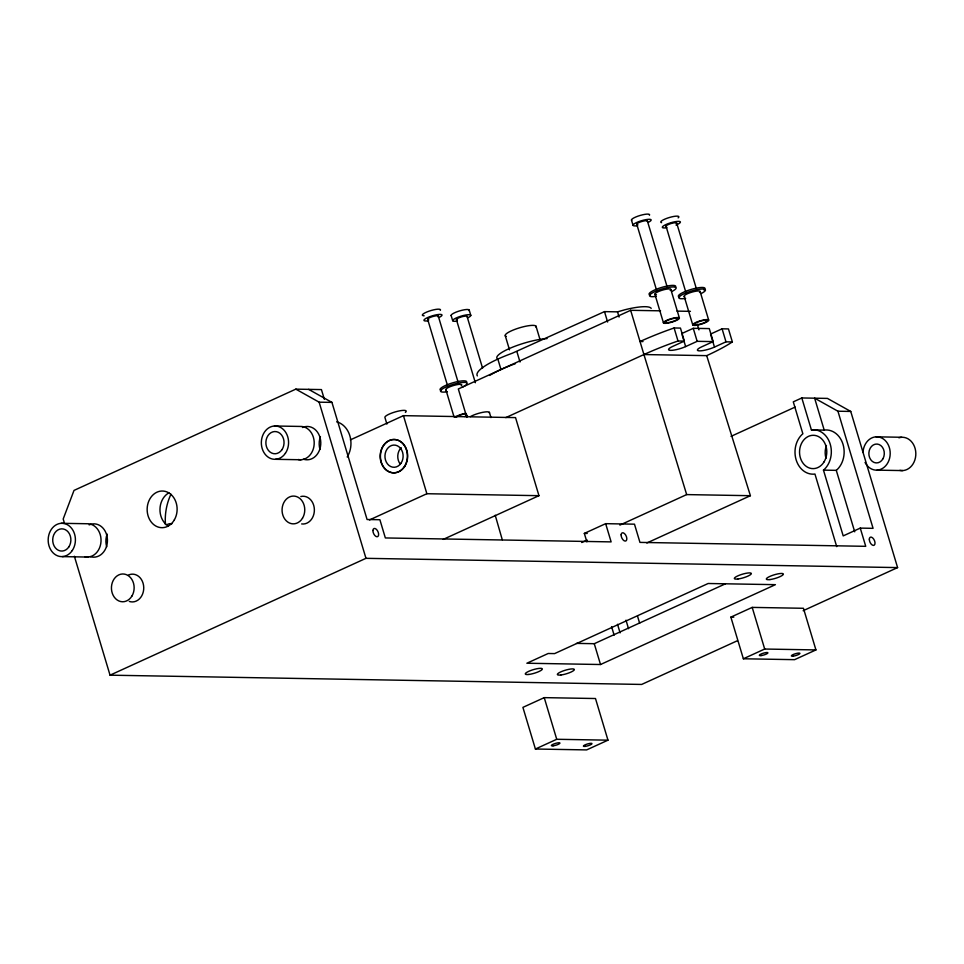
<?xml version="1.0" encoding="UTF-8"?>
<svg xmlns="http://www.w3.org/2000/svg" width="964" height="964" viewBox="0 0 964 964"><rect width="100%" height="100%" fill="white"/><g stroke="black" fill="none" stroke-linecap="round" stroke-linejoin="round"><path stroke-width="1.45" d="M823.473 470.131L836.282 470.348L837.186 469.576A22.232 18.171 -89 0 0 843.042 444.392A22.232 18.171 -89 0 0 825.305 429.968L824.208 430.113L814.628 398.18L837.933 411.218L873.071 528.332L860.262 528.103L843.199 535.9L823.473 470.131L824.377 469.348A22.232 18.171 -89 0 0 830.233 444.163A22.232 18.171 -89 0 0 812.495 429.751L811.399 429.896L801.819 397.963L793.288 401.855L802.867 433.788L801.952 434.559A22.232 18.171 -89 0 0 796.107 459.744A22.232 18.171 -89 0 0 813.833 474.168L814.942 474.023L836.716 546.624M681.741 333.568L693.261 328.314L709.275 328.591L713.179 341.605L701.659 346.859A11.11 2.326 -16.7 0 0 699.527 350.872A11.11 2.326 -16.7 0 0 714.469 347.088L710.564 334.074L722.084 328.808L728.459 328.929L732.363 341.931L729.531 343.75A108.932 22.835 -16.7 0 1 706.696 355.644L643.928 354.547L505.787 417.617M324.35 399.301L321.434 389.589L295.815 389.143L74.011 490.411L63.19 519.018L64.48 523.319M477.349 375.9A54.466 11.411 -16.7 0 1 512.306 353.222L604.5 311.625L617.526 311.854L624.877 309.769A32.174 6.748 -16.7 0 1 651.182 308.372M660.545 310.83L630.649 310.3L458.322 388.986L466.841 417.376M350.354 439.885L403.446 415.653L515.535 417.605L538.96 495.677L443.223 539.394M643.012 341.581L640.024 341.533A108.932 22.835 -16.7 0 1 667.895 330.17L674.101 327.977L680.451 328.085L684.356 341.099L672.836 346.353A11.11 2.326 -16.7 0 0 670.715 350.366A11.11 2.326 -16.7 0 0 685.645 346.582L697.165 341.328L713.179 341.605M714.469 347.088L725.988 341.822L732.363 341.931M369.429 519.957L426.871 493.725L538.96 495.677M74.373 556.264L110.041 675.174L365.971 558.325L897.592 567.591L850.742 411.435L827.437 398.409L801.819 397.963M731.025 436.355L795.18 407.061M586.859 541.816L584.329 533.405L605.657 523.669L634.481 524.175L639.951 542.395L865.732 546.323L860.262 528.103M581.726 542.515L587.172 540.021M619.888 525.091L686.669 494.592L750.402 495.701L706.696 355.644M646.82 542.997L750.402 495.701M576.484 643.386L594.27 643.699L725.434 583.81M600.512 664.521L775.405 584.666L708.154 583.497L554.589 653.604L548.191 653.496L526.862 663.232L600.512 664.521L594.27 643.699M544.238 697.635L522.91 707.371L535.406 749.016L586.642 749.908L607.971 740.171L595.487 698.526L544.238 697.635L556.734 739.28L607.971 740.171M730.869 617.129L752.197 607.392L803.446 608.284L815.93 649.929L794.601 659.665L743.365 658.774L730.869 617.129L733.797 617.177M737.46 640.699L641.663 684.44L110.041 675.174M803.157 610.706L897.592 567.591M535.406 749.016L556.734 739.28M743.365 658.774L764.693 649.037L815.93 649.929M684.356 341.099L678.005 340.991L671.8 343.184A108.932 22.835 -16.7 0 0 643.928 354.547L686.669 494.592M676.981 311.107L690.429 311.348M295.815 389.143L319.132 402.169L331.941 402.398L367.079 519.512L379.888 519.729L385.347 537.948L611.128 541.889L605.657 523.669M837.933 411.218L850.742 411.435M811.399 429.896L824.208 430.113M274.463 425.992L300.081 426.437A16.677 13.629 -89 0 1 314.18 444.115A16.677 13.629 -89 0 1 298.238 459.539M876.083 436.825L901.702 437.27M275.463 459.31L301.081 459.756M877.083 470.143L902.702 470.589M61.298 523.295L86.917 523.741A16.677 13.629 -89 0 1 101.015 541.419A16.677 13.629 -89 0 1 85.073 556.843M584.329 533.405L587.221 533.453M62.299 556.614L87.917 557.059M308.625 389.36L331.941 402.398M836.282 470.348L854.719 531.827M722.084 328.808L725.988 341.822M700.081 291.393L708.661 320.024M676.704 223.106L696.514 289.164M697.249 324.169L698.96 329.857M666.028 226.191L685.85 292.249M684.187 296.37L692.779 325.001M693.261 328.314L697.165 341.328M670.787 289.333L679.379 317.951M682.126 334.87L685.645 346.582M647.41 221.057L667.233 287.115M674.101 327.977L678.005 340.991M752.197 607.392L764.693 649.037M636.746 224.154L656.568 290.2M654.905 294.297L663.485 322.928M631.456 220.021L633.011 225.227M630.649 310.3L643.928 354.547M617.526 311.854L619.081 317.06M604.5 311.625L607.621 322.036M637.517 616.129L639.65 623.25M625.985 620.177L628.552 628.721M536.008 326.206L540.214 340.22M617.526 624.298L620.105 632.878M611.562 626.612L614.14 635.18M516.897 351.619L520.018 362.03M505.293 335.821L509.498 349.836M497.858 359.102L500.979 369.513M469.239 310.179L470.793 315.385M467.058 316.457L482.566 368.152M489.399 412.387L490.965 417.593M456.394 319.554L475.348 382.732M451.104 315.421L452.658 320.626M438.295 316.144L458.117 382.202M427.63 319.229L447.441 385.287M445.886 389.733L454.044 416.93M403.446 415.653L426.871 493.725M386.901 424.076L384.949 417.569A11.11 2.326 -16.7 0 1 397.048 411.423A11.11 2.326 -16.7 0 1 405.362 412.399M319.132 402.169L365.971 558.325M495.219 515.246L502.268 539.707M165.434 524.549L165.266 520.644A50.02 40.488 -85.8 0 1 170.965 494.231M167.146 524.633A9.447 7.724 -89 0 1 171.869 523.777M470.42 416.605A11.11 2.326 -16.7 0 1 483 412.279A11.11 2.326 -16.7 0 1 489.375 413.026M400.325 464.19A11.11 9.086 -89 0 1 401.241 447.694M451.333 315.782A9.447 1.976 -16.7 0 1 460.021 310.782A9.447 1.976 -16.7 0 1 469.07 310.661M457.322 321.072A9.447 1.976 -16.7 0 1 454.309 318.939A9.447 1.976 -16.7 0 1 467.697 314.746A9.447 1.976 -16.7 0 1 467.902 317.759M457.466 319.952A5.555 1.169 -16.7 0 1 460.539 317.168A5.555 1.169 -16.7 0 1 466.962 316.746M422.557 315.469A9.447 1.976 -16.7 0 1 431.257 310.456A9.447 1.976 -16.7 0 1 440.295 310.336M424.148 315.794A9.447 1.976 -16.7 0 1 423.172 315.698M428.558 320.747A9.447 1.976 -16.7 0 1 425.546 318.626A9.447 1.976 -16.7 0 1 438.921 314.433A9.447 1.976 -16.7 0 1 439.138 317.433M428.703 319.638A5.555 1.169 -16.7 0 1 432.318 316.662A5.555 1.169 -16.7 0 1 437.873 316.758M631.673 220.382A9.447 1.976 -16.7 0 1 640.373 215.382A9.447 1.976 -16.7 0 1 649.411 215.261M637.674 225.672A9.447 1.976 -16.7 0 1 634.661 223.54A9.447 1.976 -16.7 0 1 648.037 219.346A9.447 1.976 -16.7 0 1 648.254 222.359M637.819 224.552A5.555 1.169 -16.7 0 1 640.891 221.768A5.555 1.169 -16.7 0 1 647.314 221.346M661.581 222.66A9.447 1.976 -16.7 0 1 669.667 217.418A9.447 1.976 -16.7 0 1 678.138 217.876M666.955 227.709A9.447 1.976 -16.7 0 1 664.329 225.359A9.447 1.976 -16.7 0 1 678.222 221.346A9.447 1.976 -16.7 0 1 676.017 225.094M666.522 226.54A5.555 1.169 -16.7 0 1 671.281 223.455A5.555 1.169 -16.7 0 1 676.27 223.72M455.056 417.255A8.339 1.747 -16.7 0 1 465.564 413.303M467.456 415.327A6.664 1.398 -16.7 0 1 464.805 416.544M456.526 416.978A6.664 1.398 -16.7 0 1 466.371 413.592M446.404 390.046A8.339 1.747 -16.7 0 1 453.911 385.395A8.339 1.747 -16.7 0 1 461.19 385.853M447.344 391.746A13.894 2.916 -16.7 0 1 442.922 388.613A13.894 2.916 -16.7 0 1 462.599 382.455A13.894 2.916 -16.7 0 1 462.913 386.877M441.271 390.42A13.894 2.916 -16.7 0 1 451.755 383.13A13.894 2.916 -16.7 0 1 466.443 382.527M656.448 294.731A8.339 1.747 -16.7 0 1 661.882 290.285A8.339 1.747 -16.7 0 1 670.197 290.429M656.364 296.322A13.894 2.916 -16.7 0 1 651.929 293.189A13.894 2.916 -16.7 0 1 671.607 287.019A13.894 2.916 -16.7 0 1 671.92 291.441M650.278 294.984A13.894 2.916 -16.7 0 1 660.774 287.694A13.894 2.916 -16.7 0 1 675.463 287.103M489.592 375.43A54.466 11.411 -16.7 0 1 515.427 363.633M496.99 358.355A30.571 6.411 -16.7 0 1 513.414 346.847A30.571 6.411 -16.7 0 1 547.082 338.581M506.293 336.436A16.123 3.374 -16.7 0 1 518.789 328.049A16.123 3.374 -16.7 0 1 535.96 327.133M684.705 296.683A8.339 1.747 -16.7 0 1 692.224 292.032A8.339 1.747 -16.7 0 1 699.49 292.49M685.645 298.382A13.894 2.916 -16.7 0 1 681.223 295.249A13.894 2.916 -16.7 0 1 700.9 289.092A13.894 2.916 -16.7 0 1 701.214 293.514M679.572 297.057A13.894 2.916 -16.7 0 1 691.453 289.345A13.894 2.916 -16.7 0 1 703.937 290.007M862.985 452.465A16.677 13.629 -89 0 1 881.662 437.969A16.677 13.629 -89 0 1 887.037 464.082A16.677 13.629 -89 0 1 865.045 462.443M898.882 437.789A16.677 13.629 -89 0 1 915.824 453.201A16.677 13.629 -89 0 1 899.858 470.372M168.218 526.019A18.34 14.99 -89 0 1 159.964 509.233A18.34 14.99 -89 0 1 168.929 492.833M336.653 421.834A22.232 18.171 -89 0 1 347.209 456.996M106.715 546.805A16.677 13.629 -89 0 1 107.149 534.056M128.489 575.026A13.894 11.351 -89 0 1 143.744 587.425A13.894 11.351 -89 0 1 129.284 601.428M300.828 496.52A13.894 11.351 -89 0 1 314.372 509.522A13.894 11.351 -89 0 1 301.66 523.934M825.991 458.249A16.677 13.629 -89 0 1 826.425 445.501M89.134 524.898A16.677 13.629 -89 0 1 107.438 539.78A16.677 13.629 -89 0 1 90.086 556.577M302.479 427.522A16.677 13.629 -89 0 1 320.783 442.404A16.677 13.629 -89 0 1 303.443 459.201M319.988 449.429A16.677 13.629 -89 0 1 320.434 436.68M404.675 466.082A16.677 13.629 -89 0 0 395.421 439.596A16.677 13.629 -89 0 0 381.25 462.816A16.677 13.629 -89 0 0 404.675 466.082M404.494 466.769A16.677 13.629 -89 0 0 396.373 439.729A16.677 13.629 -89 0 0 381.238 462.009A16.677 13.629 -89 0 0 404.494 466.769M401.012 463.238A11.11 9.086 -89 0 0 395.602 445.211A11.11 9.086 -89 0 0 385.504 460.069A11.11 9.086 -89 0 0 401.012 463.238M666.498 323.289A8.339 1.747 -16.7 0 0 679.355 318.433A8.339 1.747 -16.7 0 0 668.45 319.602A8.339 1.747 -16.7 0 0 666.498 323.289M667.486 322.723A6.664 1.398 -16.7 0 0 677.764 318.843A6.664 1.398 -16.7 0 0 669.04 319.771A6.664 1.398 -16.7 0 0 667.486 322.723M695.791 325.35A8.339 1.747 -16.7 0 0 708.648 320.506A8.339 1.747 -16.7 0 0 697.743 321.675A8.339 1.747 -16.7 0 0 695.791 325.35M696.779 324.784A6.664 1.398 -16.7 0 0 707.058 320.904A6.664 1.398 -16.7 0 0 698.334 321.843A6.664 1.398 -16.7 0 0 696.779 324.784M585.076 746.389A4.446 0.928 -16.7 0 0 591.932 743.798A4.446 0.928 -16.7 0 0 586.112 744.425A4.446 0.928 -16.7 0 0 585.076 746.389M553.047 745.835A4.446 0.928 -16.7 0 0 559.903 743.244A4.446 0.928 -16.7 0 0 554.083 743.871A4.446 0.928 -16.7 0 0 553.047 745.835M793.035 656.147A4.446 0.928 -16.7 0 0 799.891 653.556A4.446 0.928 -16.7 0 0 794.071 654.182A4.446 0.928 -16.7 0 0 793.035 656.147M761.006 655.592A4.446 0.928 -16.7 0 0 767.862 653.002A4.446 0.928 -16.7 0 0 762.042 653.628A4.446 0.928 -16.7 0 0 761.006 655.592M883 458.695A9.447 7.724 -89 0 0 877.107 444.055A9.447 7.724 -89 0 0 869.649 457.707A9.447 7.724 -89 0 0 883 458.695M285.416 453.249A16.677 13.629 -89 0 0 277.295 426.209A16.677 13.629 -89 0 0 262.16 448.489A16.677 13.629 -89 0 0 285.416 453.249M281.934 449.718A11.11 9.086 -89 0 0 276.523 431.691A11.11 9.086 -89 0 0 266.425 446.549A11.11 9.086 -89 0 0 281.934 449.718M72.252 550.552A16.677 13.629 -89 0 0 64.142 523.512A16.677 13.629 -89 0 0 48.995 545.793A16.677 13.629 -89 0 0 72.252 550.552M68.769 547.022A11.11 9.086 -89 0 0 63.359 528.995A11.11 9.086 -89 0 0 53.261 543.853A11.11 9.086 -89 0 0 68.769 547.022M560.94 674.993A8.893 1.868 -16.7 0 0 574.339 669.751A8.893 1.868 -16.7 0 0 562.253 671.269A8.893 1.868 -16.7 0 0 560.94 674.993M528.911 674.439A8.893 1.868 -16.7 0 0 542.322 669.185A8.893 1.868 -16.7 0 0 530.224 670.703A8.893 1.868 -16.7 0 0 528.911 674.439M769.947 579.569A8.893 1.868 -16.7 0 0 783.358 574.315A8.893 1.868 -16.7 0 0 771.26 575.833A8.893 1.868 -16.7 0 0 769.947 579.569M737.918 579.003A8.893 1.868 -16.7 0 0 751.33 573.761A8.893 1.868 -16.7 0 0 739.231 575.279A8.893 1.868 -16.7 0 0 737.918 579.003M372.935 530.489A4.446 2.386 65.5 0 0 377.032 536.767A4.446 2.386 65.5 0 0 377.382 530.562A4.446 2.386 65.5 0 0 372.935 530.489M621.129 534.815A4.446 2.386 65.5 0 0 625.226 541.093A4.446 2.386 65.5 0 0 625.576 534.887A4.446 2.386 65.5 0 0 621.129 534.815M869.323 539.141A4.446 2.386 65.5 0 0 873.42 545.419A4.446 2.386 65.5 0 0 873.77 539.213A4.446 2.386 65.5 0 0 869.323 539.141M174.4 519.789A18.34 14.99 -89 0 0 163.47 491.074A18.34 14.99 -89 0 0 148.54 517.198A18.34 14.99 -89 0 0 174.4 519.789M824.063 461.877A16.677 13.629 -89 0 0 814.797 435.391A16.677 13.629 -89 0 0 800.626 458.611A16.677 13.629 -89 0 0 824.063 461.877M131.875 596.126A13.894 11.351 -89 0 0 124.151 574.062A13.894 11.351 -89 0 0 112.342 593.414A13.894 11.351 -89 0 0 131.875 596.126M302.491 518.222A13.894 11.351 -89 0 0 294.779 496.159A13.894 11.351 -89 0 0 282.97 515.511A13.894 11.351 -89 0 0 302.491 518.222"/></g></svg>
